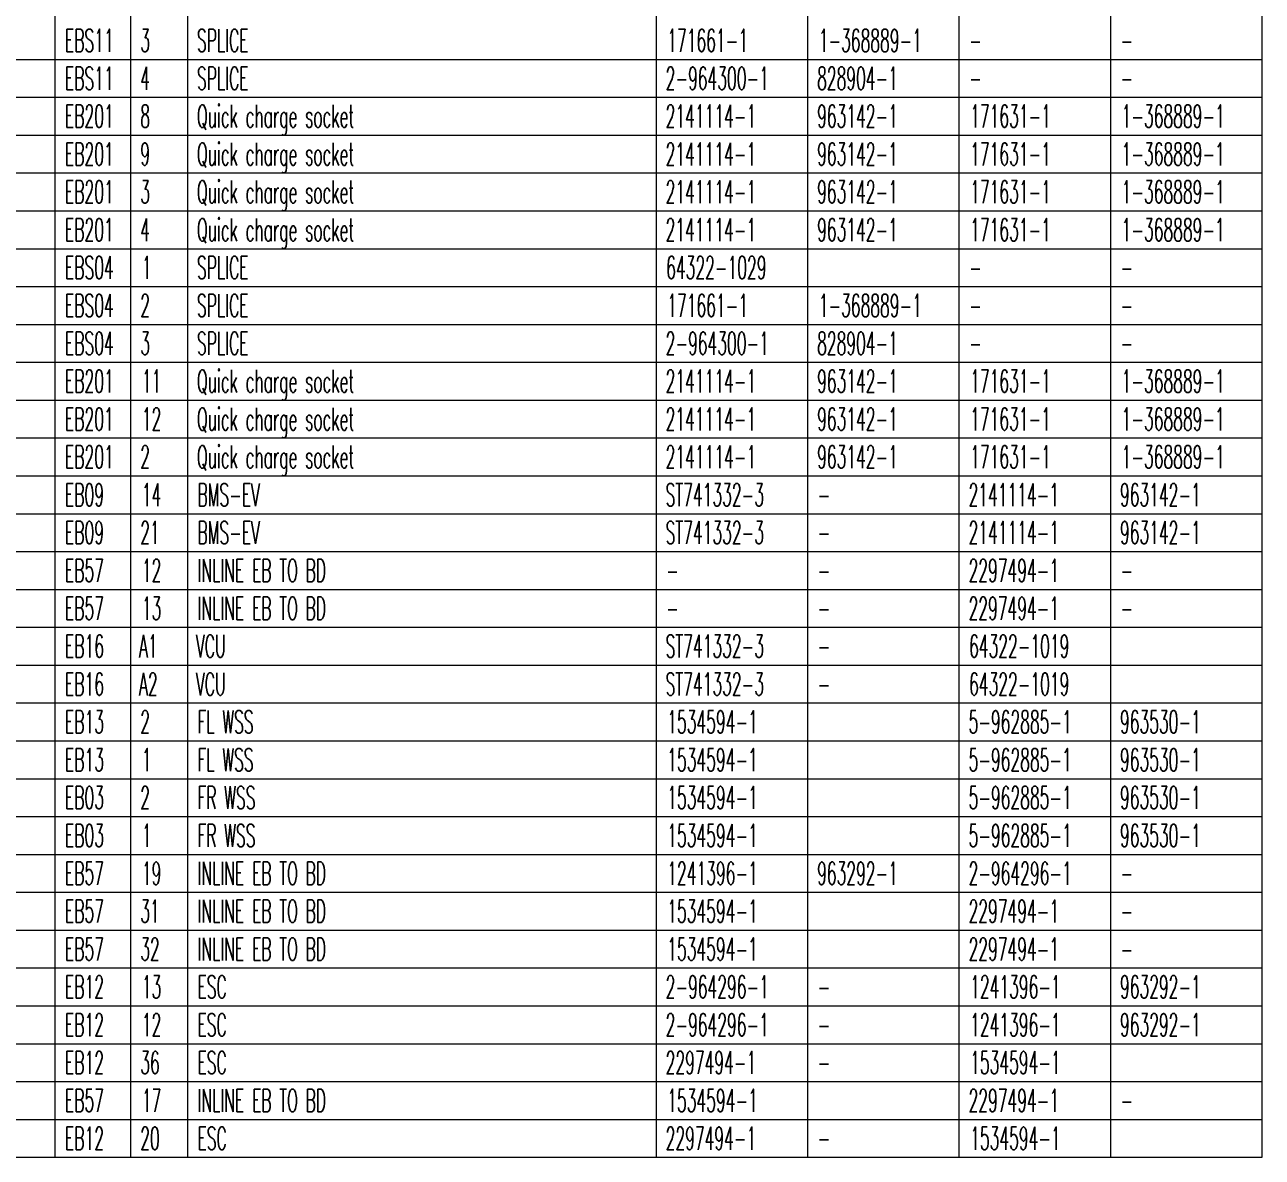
# Model space of a CAD drawing. Header units: inches. Extents: x 47316 to 59086, y 3141 to 11743.
# Drawn here: x 56021.4 to 56184.8, y 9728 to 9877.5 of the extents above; entities that cross this region are included whole.
import ezdxf

# ---------------------------------------------------------------- set-up
doc = ezdxf.new("R2010")
doc.units = ezdxf.units.IN
doc.header["$MEASUREMENT"] = 0
doc.styles.get("Standard").update_dxf_attribs({"font": ''})
doc.styles.get('Standard').set_extended_font_data('SimSun')

msp = doc.modelspace()

# ---------------------------------------------------------------- linework, layer by layer
at = {"color": 0, "linetype": 'Continuous', "lineweight": 15}
for p, q in [((56025.41, 9727.95), (56025.41, 10232.95)), ((56035.41, 9727.95), (56035.41, 10232.95)), ((56042.91, 9727.95), (56042.91, 10232.95)), ((56104.8, 9727.95), (56104.8, 10232.95)), ((56124.8, 9727.95), (56124.8, 10232.95)), ((56144.8, 9727.95), (56144.8, 10232.95)), ((56164.8, 9727.95), (56164.8, 10232.95)), ((56184.8, 9727.95), (56184.8, 10232.95)), ((55857.95, 9872.95), (56184.8, 9872.95)), ((55857.95, 9867.95), (56184.8, 9867.95)), ((55857.95, 9862.95), (56184.8, 9862.95)), ((55857.95, 9857.95), (56184.8, 9857.95)), ((55857.95, 9852.95), (56184.8, 9852.95)), ((55857.95, 9847.95), (56184.8, 9847.95)), ((55857.95, 9842.95), (56184.8, 9842.95)), ((55857.95, 9837.95), (56184.8, 9837.95)), ((55857.95, 9832.95), (56184.8, 9832.95)), ((55857.95, 9827.95), (56184.8, 9827.95)), ((55857.95, 9822.95), (56184.8, 9822.95)), ((55857.95, 9817.95), (56184.8, 9817.95)), ((55857.95, 9812.95), (56184.8, 9812.95)), ((55857.95, 9807.95), (56184.8, 9807.95)), ((55857.95, 9802.95), (56184.8, 9802.95)), ((55857.95, 9797.95), (56184.8, 9797.95)), ((55857.95, 9792.95), (56184.8, 9792.95)), ((55857.95, 9787.95), (56184.8, 9787.95)), ((55857.95, 9782.95), (56184.8, 9782.95)), ((55857.95, 9777.95), (56184.8, 9777.95)), ((55857.95, 9772.95), (56184.8, 9772.95)), ((55857.95, 9767.95), (56184.8, 9767.95)), ((55857.95, 9762.95), (56184.8, 9762.95)), ((55857.95, 9757.95), (56184.8, 9757.95)), ((55857.95, 9752.95), (56184.8, 9752.95)), ((55857.95, 9747.95), (56184.8, 9747.95)), ((55857.95, 9742.95), (56184.8, 9742.95)), ((55857.95, 9737.95), (56184.8, 9737.95)), ((55857.95, 9732.95), (56184.8, 9732.95)), ((55857.95, 9727.95), (56184.8, 9727.95))]:
    msp.add_line(p, q, dxfattribs=at)

# ---------------------------------------------------------------- texts
at = {"color": 7, "linetype": 'Continuous', "lineweight": 15, "char_height": 3, "attachment_point": 1}
for s, insert, width in [('\\Fromans.shx;\\W0.5000000000;\\T1.0000000000;\\o\\lEBS11', (56026.7, 9876.95), 7.1429), ('\\Fromans.shx;\\W0.5000000000;\\T1.0000000000;\\o\\l3', (56036.63, 9876.95), 1.4286), ('\\Fromans.shx;\\W0.5000000000;\\T1.0000000000;\\o\\lSPLICE', (56044.13, 9876.95), 7.5714), ('\\Fromans.shx;\\W0.5000000000;\\T1.0000000000;\\o\\l171661-1', (56106.23, 9876.95), 11.8571), ('\\Fromans.shx;\\W0.5000000000;\\T1.0000000000;\\o\\l1-368889-1', (56126.23, 9876.95), 15.1429), ('\\Fromans.shx;\\W0.5000000000;\\T1.0000000000;\\o\\l-', (56146.09, 9876.95), 1.8571), ('\\Fromans.shx;\\W0.5000000000;\\T1.0000000000;\\o\\l-', (56166.09, 9876.95), 1.8571), ('\\Fromans.shx;\\W0.5000000000;\\T1.0000000000;\\o\\lEBS11', (56026.7, 9871.95), 7.1429), ('\\Fromans.shx;\\W0.5000000000;\\T1.0000000000;\\o\\l4', (56036.63, 9871.95), 1.4286), ('\\Fromans.shx;\\W0.5000000000;\\T1.0000000000;\\o\\lSPLICE', (56044.13, 9871.95), 7.5714), ('\\Fromans.shx;\\W0.5000000000;\\T1.0000000000;\\o\\l2-964300-1', (56106.02, 9871.95), 15.1429), ('\\Fromans.shx;\\W0.5000000000;\\T1.0000000000;\\o\\l828904-1', (56126.02, 9871.95), 11.8571), ('\\Fromans.shx;\\W0.5000000000;\\T1.0000000000;\\o\\l-', (56146.09, 9871.95), 1.8571), ('\\Fromans.shx;\\W0.5000000000;\\T1.0000000000;\\o\\l-', (56166.09, 9871.95), 1.8571), ('\\Fromans.shx;\\W0.5000000000;\\T1.0000000000;\\o\\lEB201', (56026.7, 9866.95), 7.1429), ('\\Fromans.shx;\\W0.5000000000;\\T1.0000000000;\\o\\l8', (56036.63, 9866.95), 1.4286), ('\\Fromans.shx;\\W0.5000000000;\\T1.0000000000;\\o\\lQuick charge socket', (56044.13, 9866.95), 23.7857), ('\\Fromans.shx;\\W0.5000000000;\\T1.0000000000;\\o\\l2141114-1', (56106.02, 9866.95), 13.2857), ('\\Fromans.shx;\\W0.5000000000;\\T1.0000000000;\\o\\l963142-1', (56126.02, 9866.95), 11.8571), ('\\Fromans.shx;\\W0.5000000000;\\T1.0000000000;\\o\\l171631-1', (56146.23, 9866.95), 11.8571), ('\\Fromans.shx;\\W0.5000000000;\\T1.0000000000;\\o\\l1-368889-1', (56166.23, 9866.95), 15.1429), ('\\Fromans.shx;\\W0.5000000000;\\T1.0000000000;\\o\\lEB201', (56026.7, 9861.95), 7.1429), ('\\Fromans.shx;\\W0.5000000000;\\T1.0000000000;\\o\\l9', (56036.63, 9861.95), 1.4286), ('\\Fromans.shx;\\W0.5000000000;\\T1.0000000000;\\o\\lQuick charge socket', (56044.13, 9861.95), 23.7857), ('\\Fromans.shx;\\W0.5000000000;\\T1.0000000000;\\o\\l2141114-1', (56106.02, 9861.95), 13.2857), ('\\Fromans.shx;\\W0.5000000000;\\T1.0000000000;\\o\\l963142-1', (56126.02, 9861.95), 11.8571), ('\\Fromans.shx;\\W0.5000000000;\\T1.0000000000;\\o\\l171631-1', (56146.23, 9861.95), 11.8571), ('\\Fromans.shx;\\W0.5000000000;\\T1.0000000000;\\o\\l1-368889-1', (56166.23, 9861.95), 15.1429), ('\\Fromans.shx;\\W0.5000000000;\\T1.0000000000;\\o\\lEB201', (56026.7, 9856.95), 7.1429), ('\\Fromans.shx;\\W0.5000000000;\\T1.0000000000;\\o\\l3', (56036.63, 9856.95), 1.4286), ('\\Fromans.shx;\\W0.5000000000;\\T1.0000000000;\\o\\lQuick charge socket', (56044.13, 9856.95), 23.7857), ('\\Fromans.shx;\\W0.5000000000;\\T1.0000000000;\\o\\l2141114-1', (56106.02, 9856.95), 13.2857), ('\\Fromans.shx;\\W0.5000000000;\\T1.0000000000;\\o\\l963142-1', (56126.02, 9856.95), 11.8571), ('\\Fromans.shx;\\W0.5000000000;\\T1.0000000000;\\o\\l171631-1', (56146.23, 9856.95), 11.8571), ('\\Fromans.shx;\\W0.5000000000;\\T1.0000000000;\\o\\l1-368889-1', (56166.23, 9856.95), 15.1429), ('\\Fromans.shx;\\W0.5000000000;\\T1.0000000000;\\o\\lEB201', (56026.7, 9851.95), 7.1429), ('\\Fromans.shx;\\W0.5000000000;\\T1.0000000000;\\o\\l4', (56036.63, 9851.95), 1.4286), ('\\Fromans.shx;\\W0.5000000000;\\T1.0000000000;\\o\\lQuick charge socket', (56044.13, 9851.95), 23.7857), ('\\Fromans.shx;\\W0.5000000000;\\T1.0000000000;\\o\\l2141114-1', (56106.02, 9851.95), 13.2857), ('\\Fromans.shx;\\W0.5000000000;\\T1.0000000000;\\o\\l963142-1', (56126.02, 9851.95), 11.8571), ('\\Fromans.shx;\\W0.5000000000;\\T1.0000000000;\\o\\l171631-1', (56146.23, 9851.95), 11.8571), ('\\Fromans.shx;\\W0.5000000000;\\T1.0000000000;\\o\\l1-368889-1', (56166.23, 9851.95), 15.1429), ('\\Fromans.shx;\\W0.5000000000;\\T1.0000000000;\\o\\lEBS04', (56026.7, 9846.95), 7.1429), ('\\Fromans.shx;\\W0.5000000000;\\T1.0000000000;\\o\\l1', (56036.84, 9846.95), 1.4286), ('\\Fromans.shx;\\W0.5000000000;\\T1.0000000000;\\o\\lSPLICE', (56044.13, 9846.95), 7.5714), ('\\Fromans.shx;\\W0.5000000000;\\T1.0000000000;\\o\\l64322-1029', (56106.09, 9846.95), 14.7143), ('\\Fromans.shx;\\W0.5000000000;\\T1.0000000000;\\o\\l-', (56146.09, 9846.95), 1.8571), ('\\Fromans.shx;\\W0.5000000000;\\T1.0000000000;\\o\\l-', (56166.09, 9846.95), 1.8571), ('\\Fromans.shx;\\W0.5000000000;\\T1.0000000000;\\o\\lEBS04', (56026.7, 9841.95), 7.1429), ('\\Fromans.shx;\\W0.5000000000;\\T1.0000000000;\\o\\l2', (56036.63, 9841.95), 1.4286), ('\\Fromans.shx;\\W0.5000000000;\\T1.0000000000;\\o\\lSPLICE', (56044.13, 9841.95), 7.5714), ('\\Fromans.shx;\\W0.5000000000;\\T1.0000000000;\\o\\l171661-1', (56106.23, 9841.95), 11.8571), ('\\Fromans.shx;\\W0.5000000000;\\T1.0000000000;\\o\\l1-368889-1', (56126.23, 9841.95), 15.1429), ('\\Fromans.shx;\\W0.5000000000;\\T1.0000000000;\\o\\l-', (56146.09, 9841.95), 1.8571), ('\\Fromans.shx;\\W0.5000000000;\\T1.0000000000;\\o\\l-', (56166.09, 9841.95), 1.8571), ('\\Fromans.shx;\\W0.5000000000;\\T1.0000000000;\\o\\lEBS04', (56026.7, 9836.95), 7.1429), ('\\Fromans.shx;\\W0.5000000000;\\T1.0000000000;\\o\\l3', (56036.63, 9836.95), 1.4286), ('\\Fromans.shx;\\W0.5000000000;\\T1.0000000000;\\o\\lSPLICE', (56044.13, 9836.95), 7.5714), ('\\Fromans.shx;\\W0.5000000000;\\T1.0000000000;\\o\\l2-964300-1', (56106.02, 9836.95), 15.1429), ('\\Fromans.shx;\\W0.5000000000;\\T1.0000000000;\\o\\l828904-1', (56126.02, 9836.95), 11.8571), ('\\Fromans.shx;\\W0.5000000000;\\T1.0000000000;\\o\\l-', (56146.09, 9836.95), 1.8571), ('\\Fromans.shx;\\W0.5000000000;\\T1.0000000000;\\o\\l-', (56166.09, 9836.95), 1.8571), ('\\Fromans.shx;\\W0.5000000000;\\T1.0000000000;\\o\\lEB201', (56026.7, 9831.95), 7.1429), ('\\Fromans.shx;\\W0.5000000000;\\T1.0000000000;\\o\\l11', (56036.84, 9831.95), 2.8571), ('\\Fromans.shx;\\W0.5000000000;\\T1.0000000000;\\o\\lQuick charge socket', (56044.13, 9831.95), 23.7857), ('\\Fromans.shx;\\W0.5000000000;\\T1.0000000000;\\o\\l2141114-1', (56106.02, 9831.95), 13.2857), ('\\Fromans.shx;\\W0.5000000000;\\T1.0000000000;\\o\\l963142-1', (56126.02, 9831.95), 11.8571), ('\\Fromans.shx;\\W0.5000000000;\\T1.0000000000;\\o\\l171631-1', (56146.23, 9831.95), 11.8571), ('\\Fromans.shx;\\W0.5000000000;\\T1.0000000000;\\o\\l1-368889-1', (56166.23, 9831.95), 15.1429), ('\\Fromans.shx;\\W0.5000000000;\\T1.0000000000;\\o\\lEB201', (56026.7, 9826.95), 7.1429), ('\\Fromans.shx;\\W0.5000000000;\\T1.0000000000;\\o\\l12', (56036.84, 9826.95), 2.8571), ('\\Fromans.shx;\\W0.5000000000;\\T1.0000000000;\\o\\lQuick charge socket', (56044.13, 9826.95), 23.7857), ('\\Fromans.shx;\\W0.5000000000;\\T1.0000000000;\\o\\l2141114-1', (56106.02, 9826.95), 13.2857), ('\\Fromans.shx;\\W0.5000000000;\\T1.0000000000;\\o\\l963142-1', (56126.02, 9826.95), 11.8571), ('\\Fromans.shx;\\W0.5000000000;\\T1.0000000000;\\o\\l171631-1', (56146.23, 9826.95), 11.8571), ('\\Fromans.shx;\\W0.5000000000;\\T1.0000000000;\\o\\l1-368889-1', (56166.23, 9826.95), 15.1429), ('\\Fromans.shx;\\W0.5000000000;\\T1.0000000000;\\o\\lEB201', (56026.7, 9821.95), 7.1429), ('\\Fromans.shx;\\W0.5000000000;\\T1.0000000000;\\o\\l2', (56036.63, 9821.95), 1.4286), ('\\Fromans.shx;\\W0.5000000000;\\T1.0000000000;\\o\\lQuick charge socket', (56044.13, 9821.95), 23.7857), ('\\Fromans.shx;\\W0.5000000000;\\T1.0000000000;\\o\\l2141114-1', (56106.02, 9821.95), 13.2857), ('\\Fromans.shx;\\W0.5000000000;\\T1.0000000000;\\o\\l963142-1', (56126.02, 9821.95), 11.8571), ('\\Fromans.shx;\\W0.5000000000;\\T1.0000000000;\\o\\l171631-1', (56146.23, 9821.95), 11.8571), ('\\Fromans.shx;\\W0.5000000000;\\T1.0000000000;\\o\\l1-368889-1', (56166.23, 9821.95), 15.1429), ('\\Fromans.shx;\\W0.5000000000;\\T1.0000000000;\\o\\lEB09', (56026.7, 9816.95), 5.7143), ('\\Fromans.shx;\\W0.5000000000;\\T1.0000000000;\\o\\l14', (56036.84, 9816.95), 2.8571), ('\\Fromans.shx;\\W0.5000000000;\\T1.0000000000;\\o\\lBMS-EV', (56044.2, 9816.95), 9.1429), ('\\Fromans.shx;\\W0.5000000000;\\T1.0000000000;\\o\\lST741332-3', (56106.02, 9816.95), 14.4286), ('\\Fromans.shx;\\W0.5000000000;\\T1.0000000000;\\o\\l2141114-1', (56146.02, 9816.95), 13.2857), ('\\Fromans.shx;\\W0.5000000000;\\T1.0000000000;\\o\\l963142-1', (56166.02, 9816.95), 11.8571), ('\\Fromans.shx;\\W0.5000000000;\\T1.0000000000;\\o\\l-', (56126.09, 9816.95), 1.8571), ('\\Fromans.shx;\\W0.5000000000;\\T1.0000000000;\\o\\lEB09', (56026.7, 9811.95), 5.7143), ('\\Fromans.shx;\\W0.5000000000;\\T1.0000000000;\\o\\l21', (56036.63, 9811.95), 2.8571), ('\\Fromans.shx;\\W0.5000000000;\\T1.0000000000;\\o\\lBMS-EV', (56044.2, 9811.95), 9.1429), ('\\Fromans.shx;\\W0.5000000000;\\T1.0000000000;\\o\\lST741332-3', (56106.02, 9811.95), 14.4286), ('\\Fromans.shx;\\W0.5000000000;\\T1.0000000000;\\o\\l2141114-1', (56146.02, 9811.95), 13.2857), ('\\Fromans.shx;\\W0.5000000000;\\T1.0000000000;\\o\\l963142-1', (56166.02, 9811.95), 11.8571), ('\\Fromans.shx;\\W0.5000000000;\\T1.0000000000;\\o\\l-', (56126.09, 9811.95), 1.8571), ('\\Fromans.shx;\\W0.5000000000;\\T1.0000000000;\\o\\lEB57', (56026.7, 9806.95), 5.7143), ('\\Fromans.shx;\\W0.5000000000;\\T1.0000000000;\\o\\l12', (56036.84, 9806.95), 2.8571), ('\\Fromans.shx;\\W0.5000000000;\\T1.0000000000;\\o\\lINLINE EB TO BD', (56044.2, 9806.95), 19.9286), ('\\Fromans.shx;\\W0.5000000000;\\T1.0000000000;\\o\\l2297494-1', (56146.02, 9806.95), 13.2857), ('\\Fromans.shx;\\W0.5000000000;\\T1.0000000000;\\o\\l-', (56106.09, 9806.95), 1.8571), ('\\Fromans.shx;\\W0.5000000000;\\T1.0000000000;\\o\\l-', (56126.09, 9806.95), 1.8571), ('\\Fromans.shx;\\W0.5000000000;\\T1.0000000000;\\o\\l-', (56166.09, 9806.95), 1.8571), ('\\Fromans.shx;\\W0.5000000000;\\T1.0000000000;\\o\\lEB57', (56026.7, 9801.95), 5.7143), ('\\Fromans.shx;\\W0.5000000000;\\T1.0000000000;\\o\\l13', (56036.84, 9801.95), 2.8571), ('\\Fromans.shx;\\W0.5000000000;\\T1.0000000000;\\o\\lINLINE EB TO BD', (56044.2, 9801.95), 19.9286), ('\\Fromans.shx;\\W0.5000000000;\\T1.0000000000;\\o\\l2297494-1', (56146.02, 9801.95), 13.2857), ('\\Fromans.shx;\\W0.5000000000;\\T1.0000000000;\\o\\l-', (56106.09, 9801.95), 1.8571), ('\\Fromans.shx;\\W0.5000000000;\\T1.0000000000;\\o\\l-', (56126.09, 9801.95), 1.8571), ('\\Fromans.shx;\\W0.5000000000;\\T1.0000000000;\\o\\l-', (56166.09, 9801.95), 1.8571), ('\\Fromans.shx;\\W0.5000000000;\\T1.0000000000;\\o\\lEB16', (56026.7, 9796.95), 5.7143), ('\\Fromans.shx;\\W0.5000000000;\\T1.0000000000;\\o\\lA1', (56036.49, 9796.95), 2.7143), ('\\Fromans.shx;\\W0.5000000000;\\T1.0000000000;\\o\\lVCU', (56043.99, 9796.95), 4.3571), ('\\Fromans.shx;\\W0.5000000000;\\T1.0000000000;\\o\\lST741332-3', (56106.02, 9796.95), 14.4286), ('\\Fromans.shx;\\W0.5000000000;\\T1.0000000000;\\o\\l64322-1019', (56146.09, 9796.95), 14.7143), ('\\Fromans.shx;\\W0.5000000000;\\T1.0000000000;\\o\\l-', (56126.09, 9796.95), 1.8571), ('\\Fromans.shx;\\W0.5000000000;\\T1.0000000000;\\o\\lEB16', (56026.7, 9791.95), 5.7143), ('\\Fromans.shx;\\W0.5000000000;\\T1.0000000000;\\o\\lA2', (56036.49, 9791.95), 2.7143), ('\\Fromans.shx;\\W0.5000000000;\\T1.0000000000;\\o\\lVCU', (56043.99, 9791.95), 4.3571), ('\\Fromans.shx;\\W0.5000000000;\\T1.0000000000;\\o\\lST741332-3', (56106.02, 9791.95), 14.4286), ('\\Fromans.shx;\\W0.5000000000;\\T1.0000000000;\\o\\l64322-1019', (56146.09, 9791.95), 14.7143), ('\\Fromans.shx;\\W0.5000000000;\\T1.0000000000;\\o\\l-', (56126.09, 9791.95), 1.8571), ('\\Fromans.shx;\\W0.5000000000;\\T1.0000000000;\\o\\lEB13', (56026.7, 9786.95), 5.7143), ('\\Fromans.shx;\\W0.5000000000;\\T1.0000000000;\\o\\l2', (56036.63, 9786.95), 1.4286), ('\\Fromans.shx;\\W0.5000000000;\\T1.0000000000;\\o\\lFL WSS', (56044.2, 9786.95), 8.5714), ('\\Fromans.shx;\\W0.5000000000;\\T1.0000000000;\\o\\l1534594-1', (56106.23, 9786.95), 13.2857), ('\\Fromans.shx;\\W0.5000000000;\\T1.0000000000;\\o\\l5-962885-1', (56146.02, 9786.95), 15.1429), ('\\Fromans.shx;\\W0.5000000000;\\T1.0000000000;\\o\\l963530-1', (56166.02, 9786.95), 11.8571), ('\\Fromans.shx;\\W0.5000000000;\\T1.0000000000;\\o\\lEB13', (56026.7, 9781.95), 5.7143), ('\\Fromans.shx;\\W0.5000000000;\\T1.0000000000;\\o\\l1', (56036.84, 9781.95), 1.4286), ('\\Fromans.shx;\\W0.5000000000;\\T1.0000000000;\\o\\lFL WSS', (56044.2, 9781.95), 8.5714), ('\\Fromans.shx;\\W0.5000000000;\\T1.0000000000;\\o\\l1534594-1', (56106.23, 9781.95), 13.2857), ('\\Fromans.shx;\\W0.5000000000;\\T1.0000000000;\\o\\l5-962885-1', (56146.02, 9781.95), 15.1429), ('\\Fromans.shx;\\W0.5000000000;\\T1.0000000000;\\o\\l963530-1', (56166.02, 9781.95), 11.8571), ('\\Fromans.shx;\\W0.5000000000;\\T1.0000000000;\\o\\lEB03', (56026.7, 9776.95), 5.7143), ('\\Fromans.shx;\\W0.5000000000;\\T1.0000000000;\\o\\l2', (56036.63, 9776.95), 1.4286), ('\\Fromans.shx;\\W0.5000000000;\\T1.0000000000;\\o\\lFR WSS', (56044.2, 9776.95), 8.8571), ('\\Fromans.shx;\\W0.5000000000;\\T1.0000000000;\\o\\l1534594-1', (56106.23, 9776.95), 13.2857), ('\\Fromans.shx;\\W0.5000000000;\\T1.0000000000;\\o\\l5-962885-1', (56146.02, 9776.95), 15.1429), ('\\Fromans.shx;\\W0.5000000000;\\T1.0000000000;\\o\\l963530-1', (56166.02, 9776.95), 11.8571), ('\\Fromans.shx;\\W0.5000000000;\\T1.0000000000;\\o\\lEB03', (56026.7, 9771.95), 5.7143), ('\\Fromans.shx;\\W0.5000000000;\\T1.0000000000;\\o\\l1', (56036.84, 9771.95), 1.4286), ('\\Fromans.shx;\\W0.5000000000;\\T1.0000000000;\\o\\lFR WSS', (56044.2, 9771.95), 8.8571), ('\\Fromans.shx;\\W0.5000000000;\\T1.0000000000;\\o\\l1534594-1', (56106.23, 9771.95), 13.2857), ('\\Fromans.shx;\\W0.5000000000;\\T1.0000000000;\\o\\l5-962885-1', (56146.02, 9771.95), 15.1429), ('\\Fromans.shx;\\W0.5000000000;\\T1.0000000000;\\o\\l963530-1', (56166.02, 9771.95), 11.8571), ('\\Fromans.shx;\\W0.5000000000;\\T1.0000000000;\\o\\lEB57', (56026.7, 9766.95), 5.7143), ('\\Fromans.shx;\\W0.5000000000;\\T1.0000000000;\\o\\l19', (56036.84, 9766.95), 2.8571), ('\\Fromans.shx;\\W0.5000000000;\\T1.0000000000;\\o\\lINLINE EB TO BD', (56044.2, 9766.95), 19.9286), ('\\Fromans.shx;\\W0.5000000000;\\T1.0000000000;\\o\\l1241396-1', (56106.23, 9766.95), 13.2857), ('\\Fromans.shx;\\W0.5000000000;\\T1.0000000000;\\o\\l963292-1', (56126.02, 9766.95), 11.8571), ('\\Fromans.shx;\\W0.5000000000;\\T1.0000000000;\\o\\l2-964296-1', (56146.02, 9766.95), 15.1429), ('\\Fromans.shx;\\W0.5000000000;\\T1.0000000000;\\o\\l-', (56166.09, 9766.95), 1.8571), ('\\Fromans.shx;\\W0.5000000000;\\T1.0000000000;\\o\\lEB57', (56026.7, 9761.95), 5.7143), ('\\Fromans.shx;\\W0.5000000000;\\T1.0000000000;\\o\\l31', (56036.63, 9761.95), 2.8571), ('\\Fromans.shx;\\W0.5000000000;\\T1.0000000000;\\o\\lINLINE EB TO BD', (56044.2, 9761.95), 19.9286), ('\\Fromans.shx;\\W0.5000000000;\\T1.0000000000;\\o\\l1534594-1', (56106.23, 9761.95), 13.2857), ('\\Fromans.shx;\\W0.5000000000;\\T1.0000000000;\\o\\l2297494-1', (56146.02, 9761.95), 13.2857), ('\\Fromans.shx;\\W0.5000000000;\\T1.0000000000;\\o\\l-', (56166.09, 9761.95), 1.8571), ('\\Fromans.shx;\\W0.5000000000;\\T1.0000000000;\\o\\lEB57', (56026.7, 9756.95), 5.7143), ('\\Fromans.shx;\\W0.5000000000;\\T1.0000000000;\\o\\l32', (56036.63, 9756.95), 2.8571), ('\\Fromans.shx;\\W0.5000000000;\\T1.0000000000;\\o\\lINLINE EB TO BD', (56044.2, 9756.95), 19.9286), ('\\Fromans.shx;\\W0.5000000000;\\T1.0000000000;\\o\\l1534594-1', (56106.23, 9756.95), 13.2857), ('\\Fromans.shx;\\W0.5000000000;\\T1.0000000000;\\o\\l2297494-1', (56146.02, 9756.95), 13.2857), ('\\Fromans.shx;\\W0.5000000000;\\T1.0000000000;\\o\\l-', (56166.09, 9756.95), 1.8571), ('\\Fromans.shx;\\W0.5000000000;\\T1.0000000000;\\o\\lEB12', (56026.7, 9751.95), 5.7143), ('\\Fromans.shx;\\W0.5000000000;\\T1.0000000000;\\o\\l13', (56036.84, 9751.95), 2.8571), ('\\Fromans.shx;\\W0.5000000000;\\T1.0000000000;\\o\\lESC', (56044.2, 9751.95), 4.2857), ('\\Fromans.shx;\\W0.5000000000;\\T1.0000000000;\\o\\l2-964296-1', (56106.02, 9751.95), 15.1429), ('\\Fromans.shx;\\W0.5000000000;\\T1.0000000000;\\o\\l1241396-1', (56146.23, 9751.95), 13.2857), ('\\Fromans.shx;\\W0.5000000000;\\T1.0000000000;\\o\\l963292-1', (56166.02, 9751.95), 11.8571), ('\\Fromans.shx;\\W0.5000000000;\\T1.0000000000;\\o\\l-', (56126.09, 9751.95), 1.8571), ('\\Fromans.shx;\\W0.5000000000;\\T1.0000000000;\\o\\lEB12', (56026.7, 9746.95), 5.7143), ('\\Fromans.shx;\\W0.5000000000;\\T1.0000000000;\\o\\l12', (56036.84, 9746.95), 2.8571), ('\\Fromans.shx;\\W0.5000000000;\\T1.0000000000;\\o\\lESC', (56044.2, 9746.95), 4.2857), ('\\Fromans.shx;\\W0.5000000000;\\T1.0000000000;\\o\\l2-964296-1', (56106.02, 9746.95), 15.1429), ('\\Fromans.shx;\\W0.5000000000;\\T1.0000000000;\\o\\l1241396-1', (56146.23, 9746.95), 13.2857), ('\\Fromans.shx;\\W0.5000000000;\\T1.0000000000;\\o\\l963292-1', (56166.02, 9746.95), 11.8571), ('\\Fromans.shx;\\W0.5000000000;\\T1.0000000000;\\o\\l-', (56126.09, 9746.95), 1.8571), ('\\Fromans.shx;\\W0.5000000000;\\T1.0000000000;\\o\\lEB12', (56026.7, 9741.95), 5.7143), ('\\Fromans.shx;\\W0.5000000000;\\T1.0000000000;\\o\\l36', (56036.63, 9741.95), 2.8571), ('\\Fromans.shx;\\W0.5000000000;\\T1.0000000000;\\o\\lESC', (56044.2, 9741.95), 4.2857), ('\\Fromans.shx;\\W0.5000000000;\\T1.0000000000;\\o\\l2297494-1', (56106.02, 9741.95), 13.2857), ('\\Fromans.shx;\\W0.5000000000;\\T1.0000000000;\\o\\l1534594-1', (56146.23, 9741.95), 13.2857), ('\\Fromans.shx;\\W0.5000000000;\\T1.0000000000;\\o\\l-', (56126.09, 9741.95), 1.8571), ('\\Fromans.shx;\\W0.5000000000;\\T1.0000000000;\\o\\lEB57', (56026.7, 9736.95), 5.7143), ('\\Fromans.shx;\\W0.5000000000;\\T1.0000000000;\\o\\l17', (56036.84, 9736.95), 2.8571), ('\\Fromans.shx;\\W0.5000000000;\\T1.0000000000;\\o\\lINLINE EB TO BD', (56044.2, 9736.95), 19.9286), ('\\Fromans.shx;\\W0.5000000000;\\T1.0000000000;\\o\\l1534594-1', (56106.23, 9736.95), 13.2857), ('\\Fromans.shx;\\W0.5000000000;\\T1.0000000000;\\o\\l2297494-1', (56146.02, 9736.95), 13.2857), ('\\Fromans.shx;\\W0.5000000000;\\T1.0000000000;\\o\\l-', (56166.09, 9736.95), 1.8571), ('\\Fromans.shx;\\W0.5000000000;\\T1.0000000000;\\o\\lEB12', (56026.7, 9731.95), 5.7143), ('\\Fromans.shx;\\W0.5000000000;\\T1.0000000000;\\o\\l20', (56036.63, 9731.95), 2.8571), ('\\Fromans.shx;\\W0.5000000000;\\T1.0000000000;\\o\\lESC', (56044.2, 9731.95), 4.2857), ('\\Fromans.shx;\\W0.5000000000;\\T1.0000000000;\\o\\l2297494-1', (56106.02, 9731.95), 13.2857), ('\\Fromans.shx;\\W0.5000000000;\\T1.0000000000;\\o\\l1534594-1', (56146.23, 9731.95), 13.2857), ('\\Fromans.shx;\\W0.5000000000;\\T1.0000000000;\\o\\l-', (56126.09, 9731.95), 1.8571)]:
    msp.add_mtext(s, dxfattribs=dict(at, insert=insert, width=width))

doc.saveas('drawing.dxf')
